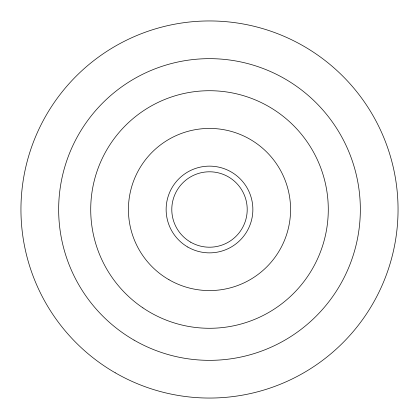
<?xml version="1.0" encoding="UTF-8"?>
<svg xmlns="http://www.w3.org/2000/svg" width="419" height="419" viewBox="0 0 419 419"><rect width="100%" height="100%" fill="white"/><g stroke="black" fill="none" stroke-linecap="round" stroke-linejoin="round"><path stroke-width="0.63" d="M190.645 242.156A37.71 37.71 0 0 0 247.21 209.5A37.71 37.71 0 0 0 190.645 176.844A37.71 37.71 0 0 0 190.645 242.156M168.962 279.714A81.077 81.077 0 0 0 290.577 209.5A81.077 81.077 0 0 0 168.962 139.286A81.077 81.077 0 0 0 168.962 279.714M142.921 307.871A118.787 118.787 0 0 0 327.983 217.974A118.787 118.787 0 0 0 157.596 102.655A118.787 118.787 0 0 0 142.921 307.871M115.225 372.79A188.55 188.55 0 0 0 398.05 209.5A188.55 188.55 0 0 0 115.225 46.21A188.55 188.55 0 0 0 115.225 372.79M134.08 340.134A150.84 150.84 0 0 0 360.34 209.5A150.84 150.84 0 0 0 134.08 78.866A150.84 150.84 0 0 0 134.08 340.134M187.817 247.058A43.367 43.367 0 0 0 252.867 209.5A43.367 43.367 0 0 0 187.817 171.942A43.367 43.367 0 0 0 187.817 247.058"/></g></svg>
